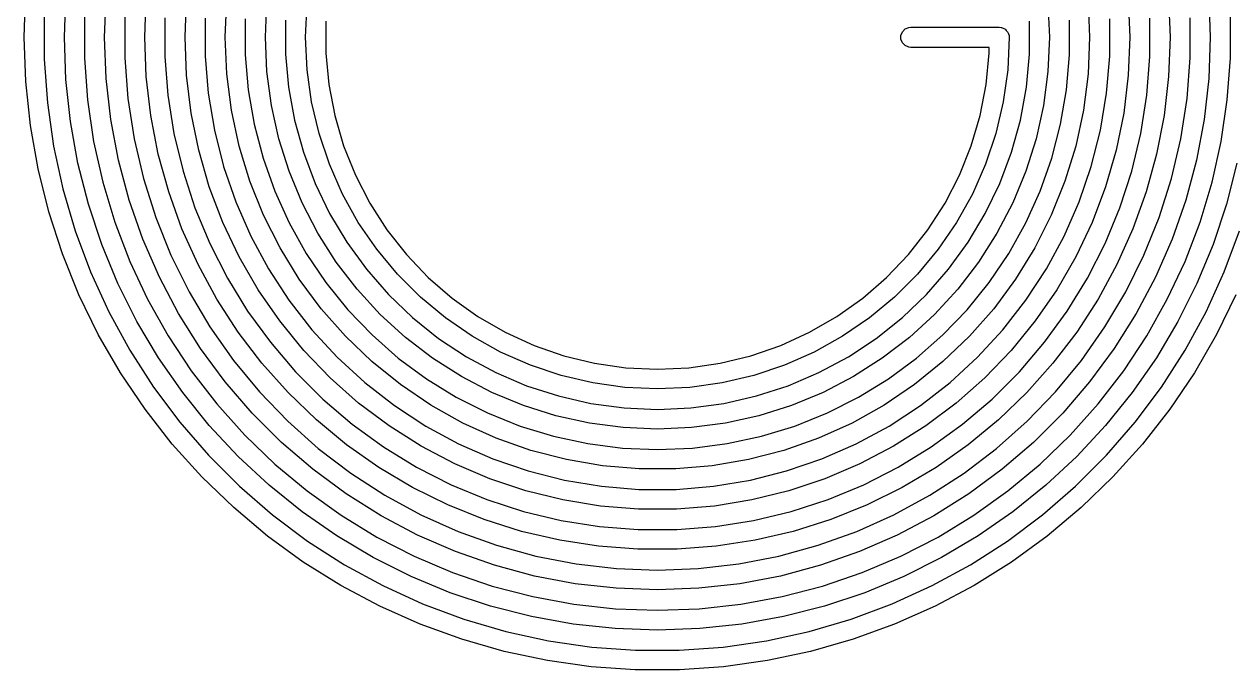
# Model space of a CAD drawing. Extents: x 25 to 275, y -107 to -24.
# Drawn here: x 27.12 to 42.16, y -102.87 to -94.84 of the extents above; entities that cross this region are included whole.
import ezdxf

# ---------------------------------------------------------------- set-up
doc = ezdxf.new("R2010")
doc.units = 0
doc.layers.add('BLACK', color=7, linetype='CONTINUOUS')

msp = doc.modelspace()

# ---------------------------------------------------------------- linework, layer by layer
at = {"layer": 'BLACK', "linetype": 'CONTINUOUS'}
for p, q in [((27.125, -95), (27.143941, -94.44553)), ((27.625, -95), (27.644428, -94.456039)), ((28.125, -95), (28.144007, -94.479908)), ((28.625, -95), (28.644439, -94.492861)), ((29.125, -95), (29.143881, -94.519438)), ((29.625, -95), (29.644212, -94.535491)), ((40.855788, -94.535491), (40.875, -95)), ((41.356119, -94.519438), (41.375, -95)), ((41.855561, -94.492861), (41.875, -95)), ((30.125, -95), (30.143463, -94.56537)), ((30.625, -95), (30.643619, -94.585418)), ((39.856381, -94.585418), (39.875, -95)), ((40.356537, -94.56537), (40.375, -95)), ((27.375, -94.724999), (27.375, -95)), ((27.875, -94.736601), (27.875, -95)), ((28.375, -94.742756), (28.375, -95)), ((28.875, -94.755641), (28.875, -95)), ((29.375, -94.763246), (29.375, -95)), ((29.875, -94.771673), (29.875, -95)), ((30.375, -94.787153), (30.375, -95)), ((30.875, -94.797732), (30.875, -95)), ((39.625, -95), (39.625, -94.797732)), ((40.125, -95), (40.125, -94.787153)), ((40.625, -95), (40.625, -94.771673)), ((41.125, -95), (41.125, -94.763246)), ((41.625, -95), (41.625, -94.755641)), ((42.125, -95), (42.125, -94.742756)), ((38.027402, -94.975614), (38.046066, -94.930554)), ((38.027402, -95.024386), (38.027402, -94.975614)), ((38.046066, -94.930554), (38.080554, -94.896066)), ((38.080554, -94.896066), (38.125614, -94.877402)), ((38.125614, -94.877402), (38.15, -94.875)), ((38.15, -94.875), (39.25, -94.875)), ((39.25, -94.875), (39.274386, -94.877402)), ((39.274386, -94.877402), (39.276153, -94.878134)), ((39.276153, -94.878134), (39.277815, -94.878134)), ((39.277815, -94.878134), (39.288031, -94.883054)), ((39.288031, -94.883054), (39.319446, -94.896066)), ((39.319446, -94.896066), (39.323528, -94.900148)), ((39.323528, -94.900148), (39.327936, -94.902271)), ((39.327936, -94.902271), (39.336933, -94.913553)), ((39.336933, -94.913553), (39.353934, -94.930554)), ((39.353934, -94.930554), (39.357655, -94.939538)), ((39.357655, -94.939538), (39.362621, -94.945765)), ((39.362621, -94.945765), (39.36555, -94.958598)), ((39.36555, -94.958598), (39.372598, -94.975614)), ((39.372598, -94.975614), (39.372598, -94.989476)), ((39.372598, -94.989476), (39.375, -95)), ((27.144183, -95.549332), (27.125, -95)), ((27.375, -95), (27.375, -95.272328)), ((27.643791, -95.526126), (27.625, -95)), ((27.875, -95), (27.875, -95.260393)), ((28.144224, -95.513769), (28.125, -95)), ((28.375, -95), (28.375, -95.253942)), ((28.643706, -95.488001), (28.625, -95)), ((28.875, -95), (28.875, -95.240652)), ((29.144051, -95.472741), (29.125, -95)), ((29.375, -95), (29.375, -95.232652)), ((29.644363, -95.455832), (29.625, -95)), ((29.875, -95), (29.875, -95.217707)), ((30.143551, -95.424884), (30.125, -95)), ((30.375, -95), (30.375, -95.207709)), ((30.643663, -95.403674), (30.625, -95)), ((30.875, -95), (30.875, -95.196498)), ((38.046066, -95.069446), (38.027402, -95.024386)), ((38.080554, -95.103934), (38.046066, -95.069446)), ((38.125614, -95.122598), (38.080554, -95.103934)), ((38.15, -95.125), (38.125614, -95.122598)), ((39.125, -95.125), (38.15, -95.125)), ((39.125, -95.196498), (39.125, -95.125)), ((39.375, -95), (39.356337, -95.403674)), ((39.625, -95.207709), (39.625, -95)), ((39.875, -95), (39.856449, -95.424884)), ((40.125, -95.217707), (40.125, -95)), ((40.375, -95), (40.355637, -95.455832)), ((40.625, -95.232652), (40.625, -95)), ((40.875, -95), (40.855949, -95.472741)), ((41.125, -95.240652), (41.125, -95)), ((41.375, -95), (41.356294, -95.488001)), ((41.625, -95.253942), (41.625, -95)), ((41.875, -95), (41.855776, -95.513769)), ((42.125, -95.260393), (42.125, -95)), ((27.375, -95.272328), (27.413855, -95.815595)), ((27.875, -95.260393), (27.913015, -95.77979)), ((28.375, -95.253942), (28.413878, -95.760336)), ((28.875, -95.240652), (28.912762, -95.720472)), ((29.375, -95.232652), (29.413425, -95.696366)), ((29.875, -95.217707), (29.911926, -95.651553)), ((30.375, -95.207709), (30.412238, -95.621455)), ((30.875, -95.196498), (30.912356, -95.587714)), ((39.087644, -95.587714), (39.125, -95.196498)), ((39.587762, -95.621455), (39.625, -95.207709)), ((40.088074, -95.651553), (40.125, -95.217707)), ((40.586575, -95.696366), (40.625, -95.232652)), ((41.087238, -95.720472), (41.125, -95.240652)), ((41.586122, -95.760336), (41.625, -95.253942)), ((42.086985, -95.77979), (42.125, -95.260393)), ((30.199062, -95.846535), (30.143551, -95.424884)), ((30.699493, -95.803904), (30.643663, -95.403674)), ((39.356337, -95.403674), (39.300507, -95.803904)), ((39.856449, -95.424884), (39.800938, -95.846535)), ((27.201639, -96.095988), (27.144183, -95.549332)), ((27.700067, -96.049572), (27.643791, -95.526126)), ((28.201788, -96.024666), (28.144224, -95.513769)), ((28.699712, -95.973139), (28.643706, -95.488001)), ((29.20108, -95.942416), (29.144051, -95.472741)), ((29.702314, -95.908379), (29.644363, -95.455832)), ((30.912356, -95.587714), (30.986731, -95.973608)), ((39.013269, -95.973608), (39.087644, -95.587714)), ((40.355637, -95.455832), (40.297686, -95.908379)), ((40.855949, -95.472741), (40.79892, -95.942416)), ((41.356294, -95.488001), (41.300288, -95.973139)), ((41.855776, -95.513769), (41.798212, -96.024666)), ((28.912762, -95.720472), (28.988055, -96.19585)), ((29.413425, -95.696366), (29.490011, -96.155323)), ((29.911926, -95.651553), (29.985511, -96.080705)), ((30.412238, -95.621455), (30.486413, -96.030197)), ((39.513587, -96.030197), (39.587762, -95.621455)), ((40.014489, -96.080705), (40.088074, -95.651553)), ((40.509989, -96.155323), (40.586575, -95.696366)), ((41.011945, -96.19585), (41.087238, -95.720472)), ((27.413855, -95.815595), (27.491367, -96.354706)), ((27.913015, -95.77979), (27.988842, -96.295027)), ((28.413878, -95.760336), (28.491406, -96.262267)), ((30.291112, -96.261743), (30.199062, -95.846535)), ((30.792013, -96.197276), (30.699493, -95.803904)), ((39.300507, -95.803904), (39.207987, -96.197276)), ((39.800938, -95.846535), (39.708888, -96.261743)), ((41.508594, -96.262267), (41.586122, -95.760336)), ((42.011158, -96.295027), (42.086985, -95.77979)), ((28.297371, -96.529831), (28.201788, -96.024666)), ((28.792692, -96.452566), (28.699712, -95.973139)), ((29.295717, -96.40598), (29.20108, -95.942416)), ((29.798435, -96.354382), (29.702314, -95.908379)), ((30.486413, -96.030197), (30.59693, -96.430644)), ((30.986731, -95.973608), (31.097451, -96.350685)), ((38.902549, -96.350685), (39.013269, -95.973608)), ((39.40307, -96.430644), (39.513587, -96.030197)), ((40.297686, -95.908379), (40.201565, -96.354382)), ((40.79892, -95.942416), (40.704283, -96.40598)), ((41.300288, -95.973139), (41.207308, -96.452566)), ((41.798212, -96.024666), (41.702629, -96.529831)), ((27.297088, -96.637305), (27.201639, -96.095988)), ((27.793542, -96.567669), (27.700067, -96.049572)), ((29.490011, -96.155323), (29.604236, -96.606388)), ((29.985511, -96.080705), (30.095226, -96.50207)), ((39.904774, -96.50207), (40.014489, -96.080705)), ((40.395764, -96.606388), (40.509989, -96.155323)), ((27.988842, -96.295027), (28.102076, -96.803354)), ((28.491406, -96.262267), (28.607129, -96.756792)), ((28.988055, -96.19585), (29.100413, -96.663856)), ((30.418998, -96.667348), (30.291112, -96.261743)), ((30.920434, -96.580432), (30.792013, -96.197276)), ((39.207987, -96.197276), (39.079566, -96.580432)), ((39.708888, -96.261743), (39.581002, -96.667348)), ((40.899587, -96.663856), (41.011945, -96.19585)), ((41.392871, -96.756792), (41.508594, -96.262267)), ((41.897924, -96.803354), (42.011158, -96.295027)), ((27.491367, -96.354706), (27.607142, -96.886914)), ((28.922098, -96.923469), (28.792692, -96.452566)), ((29.427348, -96.860424), (29.295717, -96.40598)), ((29.932034, -96.790626), (29.798435, -96.354382)), ((30.59693, -96.430644), (30.742897, -96.819573)), ((31.097451, -96.350685), (31.243513, -96.71553)), ((38.756487, -96.71553), (38.902549, -96.350685)), ((39.257103, -96.819573), (39.40307, -96.430644)), ((40.201565, -96.354382), (40.067966, -96.790626)), ((40.704283, -96.40598), (40.572652, -96.860424)), ((41.207308, -96.452566), (41.077902, -96.923469)), ((27.430064, -97.170644), (27.297088, -96.637305)), ((27.923739, -97.077778), (27.793542, -96.567669)), ((28.430437, -97.026442), (28.297371, -96.529831)), ((29.604236, -96.606388), (29.75532, -97.04648)), ((30.095226, -96.50207), (30.24028, -96.912613)), ((31.083661, -96.950105), (30.920434, -96.580432)), ((39.079566, -96.580432), (38.916339, -96.950105)), ((39.75972, -96.912613), (39.904774, -96.50207)), ((40.24468, -97.04648), (40.395764, -96.606388)), ((41.702629, -96.529831), (41.569563, -97.026442)), ((42.206458, -96.567669), (42.076261, -97.077778)), ((28.607129, -96.756792), (28.760369, -97.241006)), ((29.100413, -96.663856), (29.249144, -97.121603)), ((30.102147, -97.213969), (29.932034, -96.790626)), ((30.58175, -97.060264), (30.418998, -96.667348)), ((31.243513, -96.71553), (31.423594, -97.064839)), ((38.576406, -97.064839), (38.756487, -96.71553)), ((39.581002, -96.667348), (39.41825, -97.060264)), ((40.067966, -96.790626), (39.897853, -97.213969)), ((40.750856, -97.121603), (40.899587, -96.663856)), ((41.239631, -97.241006), (41.392871, -96.756792)), ((27.607142, -96.886914), (27.760589, -97.409507)), ((28.102076, -96.803354), (28.252114, -97.302059)), ((29.087172, -97.383084), (28.922098, -96.923469)), ((29.595121, -97.302804), (29.427348, -96.860424)), ((30.24028, -96.912613), (30.419628, -97.309375)), ((30.742897, -96.819573), (30.92314, -97.193852)), ((39.07686, -97.193852), (39.257103, -96.819573)), ((39.580372, -97.309375), (39.75972, -96.912613)), ((40.572652, -96.860424), (40.404879, -97.302804)), ((41.077902, -96.923469), (40.912828, -97.383084)), ((41.747886, -97.302059), (41.897924, -96.803354)), ((28.089996, -97.577298), (27.923739, -97.077778)), ((28.600243, -97.51172), (28.430437, -97.026442)), ((29.75532, -97.04648), (29.94223, -97.472593)), ((30.778126, -97.4375), (30.58175, -97.060264)), ((31.2803, -97.303141), (31.083661, -96.950105)), ((31.423594, -97.064839), (31.636064, -97.395448)), ((38.363936, -97.395448), (38.576406, -97.064839)), ((38.916339, -96.950105), (38.7197, -97.303141)), ((39.41825, -97.060264), (39.221874, -97.4375)), ((40.05777, -97.472593), (40.24468, -97.04648)), ((41.569563, -97.026442), (41.399757, -97.51172)), ((42.076261, -97.077778), (41.910004, -97.577298)), ((27.599921, -97.693409), (27.430064, -97.170644)), ((28.760369, -97.241006), (28.950224, -97.71207)), ((29.249144, -97.121603), (29.433331, -97.566269)), ((30.307549, -97.62136), (30.102147, -97.213969)), ((30.92314, -97.193852), (31.136208, -97.550467)), ((38.863792, -97.550467), (39.07686, -97.193852)), ((39.897853, -97.213969), (39.692451, -97.62136)), ((40.566669, -97.566269), (40.750856, -97.121603)), ((41.049776, -97.71207), (41.239631, -97.241006)), ((28.252114, -97.302059), (28.438155, -97.788482)), ((29.286945, -97.828714), (29.087172, -97.383084)), ((29.797946, -97.730249), (29.595121, -97.302804)), ((30.419628, -97.309375), (30.631977, -97.689498)), ((31.508675, -97.636527), (31.2803, -97.303141)), ((31.636064, -97.395448), (31.878998, -97.704364)), ((38.121002, -97.704364), (38.363936, -97.395448)), ((38.7197, -97.303141), (38.491325, -97.636527)), ((39.368023, -97.689498), (39.580372, -97.309375)), ((40.404879, -97.302804), (40.202054, -97.730249)), ((40.912828, -97.383084), (40.713055, -97.828714)), ((41.561845, -97.788482), (41.747886, -97.302059)), ((27.760589, -97.409507), (27.950927, -97.919822)), ((28.805839, -97.982951), (28.600243, -97.51172)), ((29.94223, -97.472593), (30.16369, -97.881815)), ((31.006634, -97.796185), (30.778126, -97.4375)), ((39.221874, -97.4375), (38.993366, -97.796185)), ((39.83631, -97.881815), (40.05777, -97.472593)), ((41.399757, -97.51172), (41.194161, -97.982951)), ((42.049073, -97.919822), (42.239411, -97.409507)), ((27.80583, -98.203051), (27.599921, -97.693409)), ((28.291464, -98.063686), (28.089996, -97.577298)), ((29.433331, -97.566269), (29.651839, -97.995114)), ((30.546761, -98.009864), (30.307549, -97.62136)), ((30.631977, -97.689498), (30.875799, -98.050243)), ((31.136208, -97.550467), (31.380384, -97.886547)), ((31.766836, -97.947418), (31.508675, -97.636527)), ((38.491325, -97.636527), (38.233164, -97.947418)), ((38.619616, -97.886547), (38.863792, -97.550467)), ((39.124201, -98.050243), (39.368023, -97.689498)), ((39.692451, -97.62136), (39.453239, -98.009864)), ((40.348161, -97.995114), (40.566669, -97.566269)), ((41.910004, -97.577298), (41.708536, -98.063686)), ((28.438155, -97.788482), (28.659207, -98.260027)), ((28.950224, -97.71207), (29.175582, -98.167218)), ((29.520244, -98.257744), (29.286945, -97.828714)), ((30.034508, -98.139987), (29.797946, -97.730249)), ((31.265533, -98.13359), (31.006634, -97.796185)), ((31.878998, -97.704364), (32.150196, -97.988789)), ((37.849804, -97.988789), (38.121002, -97.704364)), ((38.993366, -97.796185), (38.734467, -98.13359)), ((40.202054, -97.730249), (39.965492, -98.139987)), ((40.713055, -97.828714), (40.479756, -98.257744)), ((40.824418, -98.167218), (41.049776, -97.71207)), ((41.340793, -98.260027), (41.561845, -97.788482)), ((27.950927, -97.919822), (28.177185, -98.415258)), ((29.046075, -98.4375), (28.805839, -97.982951)), ((29.651839, -97.995114), (29.903319, -98.405493)), ((30.16369, -97.881815), (30.418187, -98.271351)), ((31.380384, -97.886547), (31.653704, -98.199386)), ((32.052582, -98.233164), (31.766836, -97.947418)), ((32.150196, -97.988789), (32.447202, -98.246146)), ((37.552798, -98.246146), (37.849804, -97.988789)), ((38.233164, -97.947418), (37.947418, -98.233164)), ((38.346296, -98.199386), (38.619616, -97.886547)), ((39.581813, -98.271351), (39.83631, -97.881815)), ((40.096681, -98.405493), (40.348161, -97.995114)), ((41.194161, -97.982951), (40.953925, -98.4375)), ((41.822815, -98.415258), (42.049073, -97.919822)), ((28.527117, -98.534461), (28.291464, -98.063686)), ((30.303274, -98.529361), (30.034508, -98.139987)), ((30.818058, -98.376682), (30.546761, -98.009864)), ((30.875799, -98.050243), (31.149335, -98.389012)), ((31.552854, -98.447146), (31.265533, -98.13359)), ((38.734467, -98.13359), (38.447146, -98.447146)), ((38.850665, -98.389012), (39.124201, -98.050243)), ((39.453239, -98.009864), (39.181942, -98.376682)), ((39.965492, -98.139987), (39.696726, -98.529361)), ((41.708536, -98.063686), (41.472883, -98.534461)), ((28.046788, -98.697089), (27.80583, -98.203051)), ((28.659207, -98.260027), (28.914089, -98.714178)), ((29.175582, -98.167218), (29.435121, -98.603779)), ((29.7857, -98.667656), (29.520244, -98.257744)), ((30.418187, -98.271351), (30.703982, -98.638541)), ((31.653704, -98.199386), (31.953966, -98.486466)), ((32.363473, -98.491325), (32.052582, -98.233164)), ((32.447202, -98.246146), (32.767328, -98.474106)), ((37.232672, -98.474106), (37.552798, -98.246146)), ((37.947418, -98.233164), (37.636527, -98.491325)), ((38.046034, -98.486466), (38.346296, -98.199386)), ((39.296018, -98.638541), (39.581813, -98.271351)), ((40.479756, -98.257744), (40.2143, -98.667656)), ((40.564879, -98.603779), (40.824418, -98.167218)), ((41.085911, -98.714178), (41.340793, -98.260027)), ((42.19417, -98.203051), (41.953212, -98.697089)), ((28.177185, -98.415258), (28.43821, -98.89329)), ((29.319608, -98.872825), (29.046075, -98.4375)), ((29.903319, -98.405493), (30.186222, -98.794876)), ((31.119486, -98.719171), (30.818058, -98.376682)), ((31.149335, -98.389012), (31.450615, -98.703362)), ((31.86641, -98.734467), (31.552854, -98.447146)), ((38.447146, -98.447146), (38.13359, -98.734467)), ((38.549385, -98.703362), (38.850665, -98.389012)), ((39.181942, -98.376682), (38.880514, -98.719171)), ((39.813778, -98.794876), (40.096681, -98.405493)), ((40.953925, -98.4375), (40.680392, -98.872825)), ((41.56179, -98.89329), (41.822815, -98.415258)), ((28.795755, -98.987226), (28.527117, -98.534461)), ((30.602499, -98.895846), (30.303274, -98.529361)), ((31.953966, -98.486466), (32.278753, -98.745475)), ((32.696859, -98.7197), (32.363473, -98.491325)), ((32.767328, -98.474106), (33.107672, -98.670604)), ((36.892328, -98.670604), (37.232672, -98.474106)), ((37.636527, -98.491325), (37.303141, -98.7197)), ((37.721247, -98.745475), (38.046034, -98.486466)), ((39.696726, -98.529361), (39.397501, -98.895846)), ((41.472883, -98.534461), (41.204245, -98.987226)), ((28.321621, -99.173114), (28.046788, -98.697089)), ((28.914089, -98.714178), (29.201442, -99.148513)), ((29.435121, -98.603779), (29.727316, -99.019193)), ((30.081756, -99.056046), (29.7857, -98.667656)), ((30.703982, -98.638541), (31.019124, -98.980876)), ((31.448873, -99.034864), (31.119486, -98.719171)), ((31.450615, -98.703362), (31.777469, -98.991029)), ((32.203815, -98.993366), (31.86641, -98.734467)), ((32.278753, -98.745475), (32.62545, -98.974328)), ((33.049895, -98.916339), (32.696859, -98.7197)), ((33.107672, -98.670604), (33.465154, -98.833861)), ((36.534846, -98.833861), (36.892328, -98.670604)), ((37.303141, -98.7197), (36.950105, -98.916339)), ((37.37455, -98.974328), (37.721247, -98.745475)), ((38.13359, -98.734467), (37.796185, -98.993366)), ((38.222531, -98.991029), (38.549385, -98.703362)), ((38.880514, -98.719171), (38.551127, -99.034864)), ((38.980876, -98.980876), (39.296018, -98.638541)), ((40.2143, -98.667656), (39.918244, -99.056046)), ((40.272684, -99.019193), (40.564879, -98.603779)), ((40.798558, -99.148513), (41.085911, -98.714178)), ((41.953212, -98.697089), (41.678379, -99.173114)), ((28.43821, -98.89329), (28.732673, -99.351483)), ((29.624909, -99.286492), (29.319608, -98.872825)), ((30.186222, -98.794876), (30.498804, -99.160863)), ((30.930244, -99.237064), (30.602499, -98.895846)), ((33.465154, -98.833861), (33.836535, -98.962397)), ((36.163465, -98.962397), (36.534846, -98.833861)), ((39.397501, -98.895846), (39.069756, -99.237064)), ((39.501196, -99.160863), (39.813778, -98.794876)), ((40.680392, -98.872825), (40.375091, -99.286492)), ((41.267327, -99.351483), (41.56179, -98.89329)), ((29.096008, -99.419673), (28.795755, -98.987226)), ((29.727316, -99.019193), (30.050453, -99.41102)), ((31.019124, -98.980876), (31.361459, -99.296018)), ((31.803847, -99.321485), (31.448873, -99.034864)), ((31.777469, -98.991029), (32.127541, -99.249941)), ((32.5625, -99.221874), (32.203815, -98.993366)), ((32.62545, -98.974328), (32.991265, -99.171181)), ((33.419568, -99.079566), (33.049895, -98.916339)), ((33.836535, -98.962397), (34.218453, -99.055049)), ((35.781547, -99.055049), (36.163465, -98.962397)), ((36.950105, -98.916339), (36.580432, -99.079566)), ((37.008735, -99.171181), (37.37455, -98.974328)), ((37.796185, -98.993366), (37.4375, -99.221874)), ((37.872459, -99.249941), (38.222531, -98.991029)), ((38.551127, -99.034864), (38.196153, -99.321485)), ((38.638541, -99.296018), (38.980876, -98.980876)), ((39.949547, -99.41102), (40.272684, -99.019193)), ((41.204245, -98.987226), (40.903992, -99.419673)), ((28.628991, -99.628809), (28.321621, -99.173114)), ((29.201442, -99.148513), (29.519733, -99.560713)), ((30.406675, -99.420632), (30.081756, -99.056046)), ((30.498804, -99.160863), (30.839137, -99.501196)), ((32.991265, -99.171181), (33.373253, -99.334451)), ((33.802724, -99.207987), (33.419568, -99.079566)), ((34.218453, -99.055049), (34.607449, -99.110978)), ((34.607449, -99.110978), (35, -99.129678)), ((35, -99.129678), (35.392551, -99.110978)), ((35.392551, -99.110978), (35.781547, -99.055049)), ((36.580432, -99.079566), (36.197276, -99.207987)), ((36.626747, -99.334451), (37.008735, -99.171181)), ((39.160863, -99.501196), (39.501196, -99.160863)), ((39.918244, -99.056046), (39.593325, -99.420632)), ((40.480267, -99.560713), (40.798558, -99.148513)), ((41.678379, -99.173114), (41.371009, -99.628809)), ((29.960268, -99.676188), (29.624909, -99.286492)), ((31.284383, -99.550804), (30.930244, -99.237064)), ((31.361459, -99.296018), (31.728649, -99.581813)), ((32.181848, -99.576969), (31.803847, -99.321485)), ((32.127541, -99.249941), (32.498309, -99.478232)), ((32.939736, -99.41825), (32.5625, -99.221874)), ((33.373253, -99.334451), (33.768339, -99.462822)), ((34.196096, -99.300507), (33.802724, -99.207987)), ((34.596326, -99.356337), (34.196096, -99.300507)), ((35.803904, -99.300507), (35.403674, -99.356337)), ((36.197276, -99.207987), (35.803904, -99.300507)), ((36.231661, -99.462822), (36.626747, -99.334451)), ((37.4375, -99.221874), (37.060264, -99.41825)), ((37.501691, -99.478232), (37.872459, -99.249941)), ((38.196153, -99.321485), (37.818152, -99.576969)), ((38.271351, -99.581813), (38.638541, -99.296018)), ((39.069756, -99.237064), (38.715617, -99.550804)), ((40.375091, -99.286492), (40.039732, -99.676188)), ((28.732673, -99.351483), (29.059073, -99.787502)), ((29.426347, -99.829598), (29.096008, -99.419673)), ((30.050453, -99.41102), (30.402636, -99.776961)), ((30.758549, -99.759277), (30.406675, -99.420632)), ((30.839137, -99.501196), (31.205124, -99.813778)), ((32.498309, -99.478232), (32.887102, -99.674258)), ((33.332652, -99.581002), (32.939736, -99.41825)), ((33.768339, -99.462822), (34.173342, -99.555261)), ((35, -99.375), (34.596326, -99.356337)), ((35.403674, -99.356337), (35, -99.375)), ((35.826658, -99.555261), (36.231661, -99.462822)), ((37.060264, -99.41825), (36.667348, -99.581002)), ((37.112898, -99.674258), (37.501691, -99.478232)), ((38.794876, -99.813778), (39.160863, -99.501196)), ((39.593325, -99.420632), (39.241451, -99.759277)), ((39.597364, -99.776961), (39.949547, -99.41102)), ((40.903992, -99.419673), (40.573653, -99.829598)), ((40.940927, -99.787502), (41.267327, -99.351483)), ((28.9674, -100.061952), (28.628991, -99.628809)), ((29.519733, -99.560713), (29.867263, -99.94858)), ((31.66262, -99.83503), (31.284383, -99.550804)), ((31.728649, -99.581813), (32.118185, -99.83631)), ((32.580155, -99.799476), (32.181848, -99.576969)), ((33.738257, -99.708888), (33.332652, -99.581002)), ((34.173342, -99.555261), (34.585, -99.611024)), ((34.585, -99.611024), (35, -99.629662)), ((35, -99.629662), (35.415, -99.611024)), ((35.415, -99.611024), (35.826658, -99.555261)), ((36.667348, -99.581002), (36.261743, -99.708888)), ((37.818152, -99.576969), (37.419845, -99.799476)), ((37.881815, -99.83631), (38.271351, -99.581813)), ((38.715617, -99.550804), (38.33738, -99.83503)), ((40.132737, -99.94858), (40.480267, -99.560713)), ((41.371009, -99.628809), (41.0326, -100.061952)), ((29.059073, -99.787502), (29.415746, -100.199125)), ((30.323812, -100.039732), (29.960268, -99.676188)), ((30.402636, -99.776961), (30.781799, -100.114869)), ((31.135313, -100.069992), (30.758549, -99.759277)), ((32.995896, -99.987404), (32.580155, -99.799476)), ((32.887102, -99.674258), (33.291119, -99.836605)), ((34.153465, -99.800938), (33.738257, -99.708888)), ((34.575116, -99.856449), (34.153465, -99.800938)), ((35.846535, -99.800938), (35.424884, -99.856449)), ((36.261743, -99.708888), (35.846535, -99.800938)), ((36.708881, -99.836605), (37.112898, -99.674258)), ((37.419845, -99.799476), (37.004104, -99.987404)), ((39.241451, -99.759277), (38.864687, -100.069992)), ((39.218201, -100.114869), (39.597364, -99.776961)), ((40.039732, -99.676188), (39.676188, -100.039732)), ((40.584254, -100.199125), (40.940927, -99.787502)), ((29.785087, -100.214913), (29.426347, -99.829598)), ((29.867263, -99.94858), (30.242179, -100.310045)), ((31.205124, -99.813778), (31.594507, -100.096681)), ((32.0625, -100.087899), (31.66262, -99.83503)), ((32.118185, -99.83631), (32.527407, -100.05777)), ((33.291119, -99.836605), (33.707448, -99.964104)), ((35, -99.875), (34.575116, -99.856449)), ((35.424884, -99.856449), (35, -99.875)), ((36.292552, -99.964104), (36.708881, -99.836605)), ((37.472593, -100.05777), (37.881815, -99.83631)), ((38.33738, -99.83503), (37.9375, -100.087899)), ((38.405493, -100.096681), (38.794876, -99.813778)), ((39.757821, -100.310045), (40.132737, -99.94858)), ((40.573653, -99.829598), (40.214913, -100.214913)), ((29.335199, -100.470435), (28.9674, -100.061952)), ((30.713508, -100.375091), (30.323812, -100.039732)), ((31.534757, -100.350955), (31.135313, -100.069992)), ((31.594507, -100.096681), (32.004886, -100.348161)), ((32.481431, -100.307771), (32.0625, -100.087899)), ((32.527407, -100.05777), (32.95352, -100.24468)), ((33.426078, -100.139396), (32.995896, -99.987404)), ((33.707448, -99.964104), (34.13309, -100.055837)), ((34.13309, -100.055837), (34.564978, -100.111142)), ((35.435022, -100.111142), (35.86691, -100.055837)), ((35.86691, -100.055837), (36.292552, -99.964104)), ((37.004104, -99.987404), (36.573922, -100.139396)), ((37.04648, -100.24468), (37.472593, -100.05777)), ((37.9375, -100.087899), (37.518569, -100.307771)), ((37.995114, -100.348161), (38.405493, -100.096681)), ((38.864687, -100.069992), (38.465243, -100.350955)), ((39.676188, -100.039732), (39.286492, -100.375091)), ((41.0326, -100.061952), (40.664801, -100.470435)), ((29.415746, -100.199125), (29.800875, -100.584254)), ((30.170402, -100.573653), (29.785087, -100.214913)), ((30.781799, -100.114869), (31.185715, -100.422761)), ((32.95352, -100.24468), (33.393612, -100.395764)), ((33.867599, -100.254359), (33.426078, -100.139396)), ((34.564978, -100.111142), (35, -100.129622)), ((35, -100.129622), (35.435022, -100.111142)), ((36.573922, -100.139396), (36.132401, -100.254359)), ((36.606388, -100.395764), (37.04648, -100.24468)), ((38.814285, -100.422761), (39.218201, -100.114869)), ((40.214913, -100.214913), (39.829598, -100.573653)), ((40.199125, -100.584254), (40.584254, -100.199125)), ((30.242179, -100.310045), (30.64248, -100.643178)), ((31.127175, -100.680392), (30.713508, -100.375091)), ((31.954536, -100.600516), (31.534757, -100.350955)), ((32.004886, -100.348161), (32.433731, -100.566669)), ((32.916696, -100.49322), (32.481431, -100.307771)), ((33.393612, -100.395764), (33.844677, -100.509989)), ((34.317279, -100.331465), (33.867599, -100.254359)), ((34.771879, -100.370157), (34.317279, -100.331465)), ((35.228121, -100.370157), (34.771879, -100.370157)), ((35.682721, -100.331465), (35.228121, -100.370157)), ((36.132401, -100.254359), (35.682721, -100.331465)), ((36.155323, -100.509989), (36.606388, -100.395764)), ((37.518569, -100.307771), (37.083304, -100.49322)), ((37.566269, -100.566669), (37.995114, -100.348161)), ((38.465243, -100.350955), (38.045464, -100.600516)), ((39.286492, -100.375091), (38.872825, -100.680392)), ((39.35752, -100.643178), (39.757821, -100.310045)), ((29.730596, -100.852266), (29.335199, -100.470435)), ((31.185715, -100.422761), (31.612015, -100.69883)), ((33.365472, -100.643044), (32.916696, -100.49322)), ((33.844677, -100.509989), (34.303634, -100.586575)), ((35.696366, -100.586575), (36.155323, -100.509989)), ((37.083304, -100.49322), (36.634528, -100.643044)), ((38.387985, -100.69883), (38.814285, -100.422761)), ((40.664801, -100.470435), (40.269404, -100.852266)), ((29.800875, -100.584254), (30.212498, -100.940927)), ((30.580327, -100.903992), (30.170402, -100.573653)), ((30.64248, -100.643178), (31.06603, -100.946202)), ((31.5625, -100.953925), (31.127175, -100.680392)), ((31.612015, -100.69883), (32.058197, -100.941457)), ((32.392187, -100.817211), (31.954536, -100.600516)), ((32.433731, -100.566669), (32.878397, -100.750856)), ((33.824849, -100.75627), (33.365472, -100.643044)), ((34.303634, -100.586575), (34.767348, -100.625)), ((34.767348, -100.625), (35.232652, -100.625)), ((35.232652, -100.625), (35.696366, -100.586575)), ((36.634528, -100.643044), (36.175151, -100.75627)), ((37.121603, -100.750856), (37.566269, -100.566669)), ((38.045464, -100.600516), (37.607813, -100.817211)), ((37.941803, -100.941457), (38.387985, -100.69883)), ((38.872825, -100.680392), (38.4375, -100.953925)), ((38.93397, -100.946202), (39.35752, -100.643178)), ((39.829598, -100.573653), (39.419673, -100.903992)), ((39.787502, -100.940927), (40.199125, -100.584254)), ((30.151666, -101.205585), (29.730596, -100.852266)), ((32.845142, -100.999768), (32.392187, -100.817211)), ((32.878397, -100.750856), (33.336144, -100.899587)), ((34.291847, -100.832165), (33.824849, -100.75627)), ((34.763438, -100.870235), (34.291847, -100.832165)), ((35.708153, -100.832165), (35.236562, -100.870235)), ((36.175151, -100.75627), (35.708153, -100.832165)), ((36.663856, -100.899587), (37.121603, -100.750856)), ((37.607813, -100.817211), (37.154858, -100.999768)), ((40.269404, -100.852266), (39.848334, -101.205585)), ((30.212498, -100.940927), (30.648517, -101.267327)), ((31.012774, -101.204245), (30.580327, -100.903992)), ((31.06603, -100.946202), (31.51057, -101.2175)), ((32.017049, -101.194161), (31.5625, -100.953925)), ((32.058197, -100.941457), (32.521643, -101.149216)), ((33.310743, -101.147116), (32.845142, -100.999768)), ((33.336144, -100.899587), (33.80415, -101.011945)), ((35.236562, -100.870235), (34.763438, -100.870235)), ((36.19585, -101.011945), (36.663856, -100.899587)), ((37.154858, -100.999768), (36.689257, -101.147116)), ((37.478357, -101.149216), (37.941803, -100.941457)), ((38.4375, -100.953925), (37.982951, -101.194161)), ((38.48943, -101.2175), (38.93397, -100.946202)), ((39.419673, -100.903992), (38.987226, -101.204245)), ((39.351483, -101.267327), (39.787502, -100.940927)), ((32.521643, -101.149216), (32.999633, -101.320889)), ((33.786257, -101.258391), (33.310743, -101.147116)), ((33.80415, -101.011945), (34.279528, -101.087238)), ((34.279528, -101.087238), (34.759348, -101.125)), ((34.759348, -101.125), (35.240652, -101.125)), ((35.240652, -101.125), (35.720472, -101.087238)), ((35.720472, -101.087238), (36.19585, -101.011945)), ((36.689257, -101.147116), (36.213743, -101.258391)), ((37.000367, -101.320889), (37.478357, -101.149216)), ((30.596356, -101.528671), (30.151666, -101.205585)), ((30.648517, -101.267327), (31.10671, -101.56179)), ((31.465539, -101.472883), (31.012774, -101.204245)), ((31.51057, -101.2175), (31.973727, -101.455626)), ((32.48828, -101.399757), (32.017049, -101.194161)), ((34.268893, -101.332938), (33.786257, -101.258391)), ((36.213743, -101.258391), (35.731107, -101.332938)), ((37.982951, -101.194161), (37.51172, -101.399757)), ((38.026273, -101.455626), (38.48943, -101.2175)), ((38.987226, -101.204245), (38.534461, -101.472883)), ((38.89329, -101.56179), (39.351483, -101.267327)), ((39.848334, -101.205585), (39.403644, -101.528671)), ((31.973727, -101.455626), (32.453031, -101.659308)), ((32.973558, -101.569563), (32.48828, -101.399757)), ((32.999633, -101.320889), (33.489362, -101.455469)), ((33.489362, -101.455469), (33.987956, -101.552166)), ((34.75582, -101.370322), (34.268893, -101.332938)), ((35.24418, -101.370322), (34.75582, -101.370322)), ((35.731107, -101.332938), (35.24418, -101.370322)), ((36.012044, -101.552166), (36.510638, -101.455469)), ((36.510638, -101.455469), (37.000367, -101.320889)), ((37.51172, -101.399757), (37.026442, -101.569563)), ((37.546969, -101.659308), (38.026273, -101.455626)), ((31.0625, -101.81995), (30.596356, -101.528671)), ((31.10671, -101.56179), (31.584742, -101.822815)), ((31.936314, -101.708536), (31.465539, -101.472883)), ((33.470169, -101.702629), (32.973558, -101.569563)), ((33.987956, -101.552166), (34.492489, -101.610412)), ((35.507511, -101.610412), (36.012044, -101.552166)), ((37.026442, -101.569563), (36.529831, -101.702629)), ((38.534461, -101.472883), (38.063686, -101.708536)), ((38.415258, -101.822815), (38.89329, -101.56179)), ((39.403644, -101.528671), (38.9375, -101.81995)), ((32.422702, -101.910004), (31.936314, -101.708536)), ((32.453031, -101.659308), (32.945923, -101.82746)), ((33.975334, -101.798212), (33.470169, -101.702629)), ((34.492489, -101.610412), (35, -101.629865)), ((35, -101.629865), (35.507511, -101.610412)), ((36.529831, -101.702629), (36.024666, -101.798212)), ((37.054077, -101.82746), (37.546969, -101.659308)), ((38.063686, -101.708536), (37.577298, -101.910004)), ((31.547827, -102.078003), (31.0625, -101.81995)), ((31.584742, -101.822815), (32.080178, -102.049073)), ((32.945923, -101.82746), (33.449776, -101.959184)), ((34.486231, -101.855776), (33.975334, -101.798212)), ((35, -101.875), (34.486231, -101.855776)), ((35.513769, -101.855776), (35, -101.875)), ((36.024666, -101.798212), (35.513769, -101.855776)), ((36.550224, -101.959184), (37.054077, -101.82746)), ((37.919822, -102.049073), (38.415258, -101.822815)), ((38.9375, -101.81995), (38.452173, -102.078003)), ((32.080178, -102.049073), (32.590493, -102.239411)), ((32.922222, -102.076261), (32.422702, -101.910004)), ((33.449776, -101.959184), (33.961899, -102.053778)), ((33.961899, -102.053778), (34.479561, -102.110737)), ((35.520439, -102.110737), (36.038101, -102.053778)), ((36.038101, -102.053778), (36.550224, -101.959184)), ((37.577298, -101.910004), (37.077778, -102.076261)), ((37.409507, -102.239411), (37.919822, -102.049073)), ((32.049973, -102.301573), (31.547827, -102.078003)), ((33.432331, -102.206458), (32.922222, -102.076261)), ((33.950428, -102.299933), (33.432331, -102.206458)), ((34.479561, -102.110737), (35, -102.129757)), ((35, -102.129757), (35.520439, -102.110737)), ((36.567669, -102.206458), (36.049572, -102.299933)), ((37.077778, -102.076261), (36.567669, -102.206458)), ((38.452173, -102.078003), (37.950027, -102.301573)), ((32.566491, -102.48957), (32.049973, -102.301573)), ((32.590493, -102.239411), (33.113086, -102.392858)), ((34.473874, -102.356209), (33.950428, -102.299933)), ((35, -102.375), (34.473874, -102.356209)), ((35.526126, -102.356209), (35, -102.375)), ((36.049572, -102.299933), (35.526126, -102.356209)), ((36.886914, -102.392858), (37.409507, -102.239411)), ((37.950027, -102.301573), (37.433509, -102.48957)), ((33.094865, -102.641079), (32.566491, -102.48957)), ((33.113086, -102.392858), (33.645294, -102.508633)), ((36.354706, -102.508633), (36.886914, -102.392858)), ((37.433509, -102.48957), (36.905135, -102.641079)), ((33.632521, -102.755361), (33.094865, -102.641079)), ((33.645294, -102.508633), (34.184405, -102.586145)), ((34.184405, -102.586145), (34.727672, -102.625)), ((34.727672, -102.625), (35.272328, -102.625)), ((35.272328, -102.625), (35.815595, -102.586145)), ((35.815595, -102.586145), (36.354706, -102.508633)), ((36.905135, -102.641079), (36.367479, -102.755361)), ((34.176838, -102.83186), (33.632521, -102.755361)), ((36.367479, -102.755361), (35.823162, -102.83186)), ((34.725166, -102.870203), (34.176838, -102.83186)), ((35.274834, -102.870203), (34.725166, -102.870203)), ((35.823162, -102.83186), (35.274834, -102.870203))]:
    msp.add_line(p, q, dxfattribs=at)

doc.saveas('drawing.dxf')
